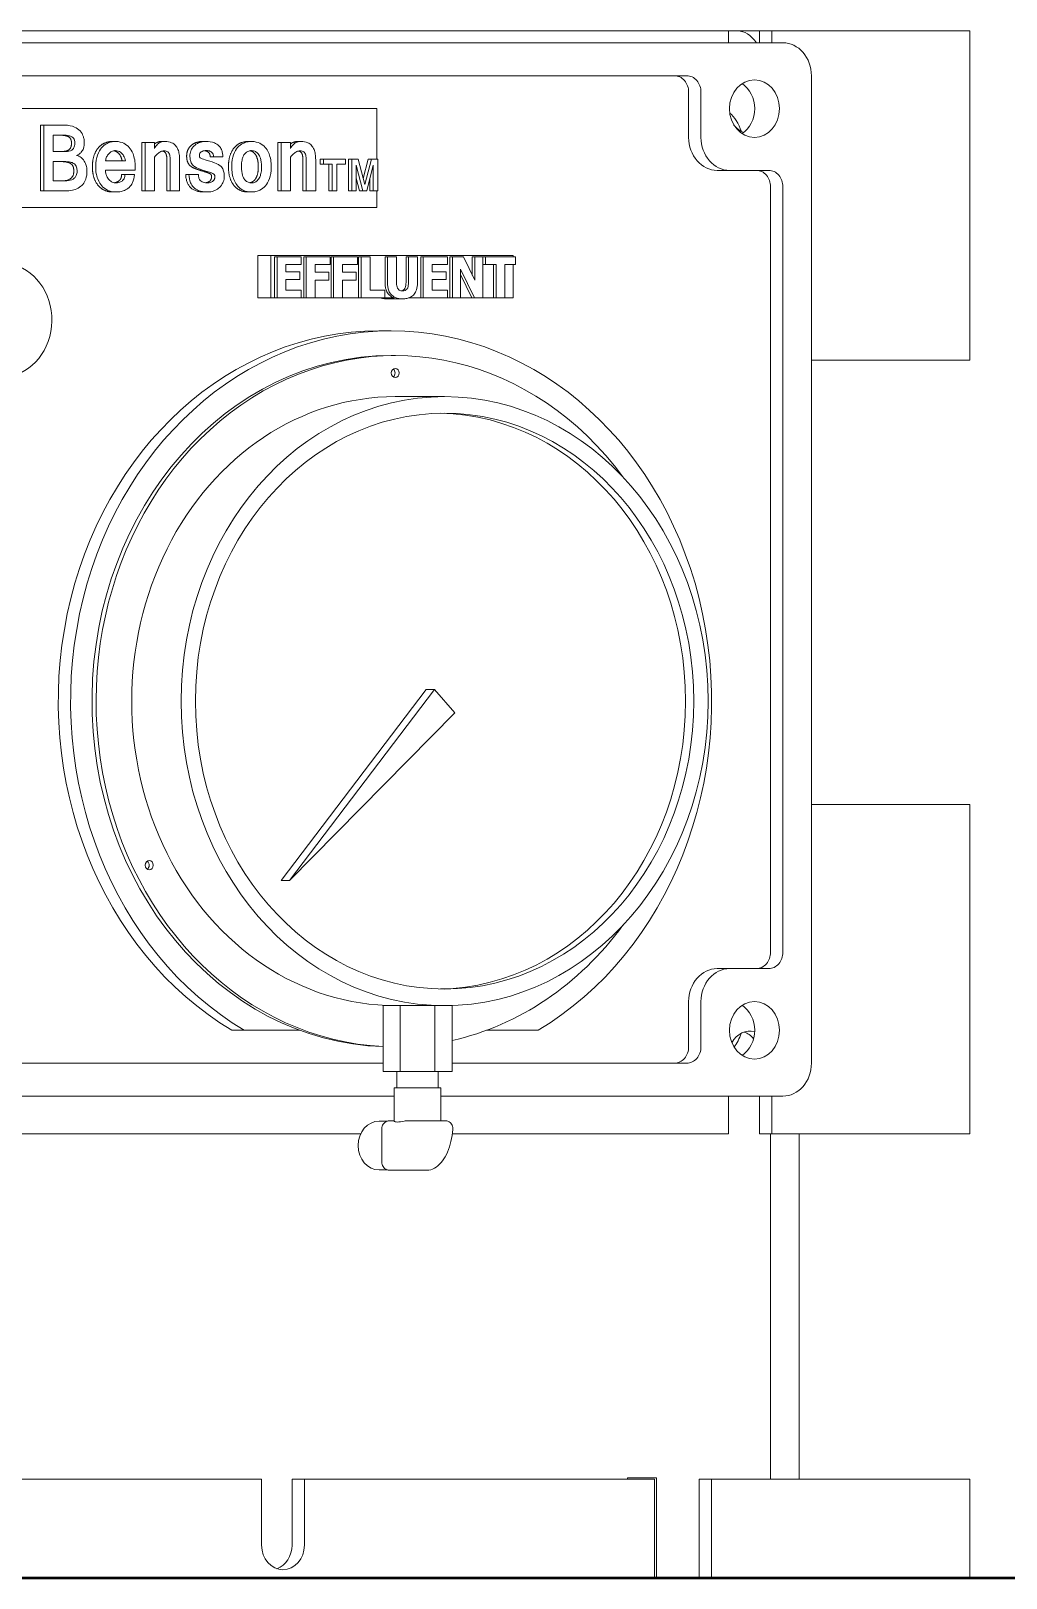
# Model space of a CAD drawing. Header units: inches. Extents: x 20 to 536, y 8 to 344.
# Drawn here: x 126.6 to 134.01, y 116.63 to 128.38 of the extents above; entities that cross this region are included whole.
import ezdxf

# ---------------------------------------------------------------- set-up
doc = ezdxf.new("R2010")
doc.units = ezdxf.units.IN
doc.header["$LTSCALE"] = 16
doc.header["$MEASUREMENT"] = 0
doc.layers.add('Visible (ANSI)', color=7, linetype='Continuous', lineweight=50)

msp = doc.modelspace()

# ---------------------------------------------------------------- linework, layer by layer
at = {"layer": 'Visible (ANSI)', "linetype": 'Continuous', "lineweight": 18}
for p, q in [((131.90354, 128.37531), (120.81842, 128.37531)), ((131.97258, 128.37531), (131.90354, 128.37531)), ((131.90354, 128.28531), (131.90354, 128.37531)), ((132.13888, 128.37531), (131.97258, 128.37531)), ((132.13888, 128.37531), (132.23263, 128.37531)), ((132.13888, 128.28531), (132.13888, 128.37531)), ((132.23263, 128.37531), (132.23263, 128.28531)), ((133.51726, 128.37531), (132.23263, 128.37531)), ((133.51726, 128.37531), (133.73601, 128.37531)), ((133.73601, 125.87531), (133.73601, 128.37531)), ((120.62487, 128.28531), (132.31621, 128.28531)), ((121.35558, 128.03528), (131.5855, 128.03528)), ((132.53272, 128.03531), (132.53272, 120.53531)), ((131.6, 127.56656), (131.6, 127.91028)), ((131.69375, 127.91028), (131.69375, 127.56656)), ((123.71008, 127.78528), (129.23099, 127.78528)), ((129.23099, 127.78528), (129.23099, 127.40028)), ((126.67393, 127.16028), (126.67393, 127.66028)), ((126.67393, 127.66028), (126.69893, 127.66028)), ((126.69893, 127.66028), (126.69893, 127.16028)), ((126.8554, 127.66028), (126.69893, 127.66028)), ((126.77213, 127.58335), (126.85014, 127.58335)), ((126.77213, 127.45937), (126.77213, 127.58335)), ((127.2194, 127.53578), (127.2444, 127.53578)), ((127.44404, 127.16028), (127.44404, 127.52769)), ((127.44404, 127.52769), (127.46904, 127.52769)), ((127.54048, 127.52769), (127.46904, 127.52769)), ((127.46904, 127.52769), (127.46904, 127.16028)), ((127.54048, 127.48366), (127.54048, 127.52769)), ((127.59612, 127.53578), (127.62112, 127.53578)), ((127.90623, 127.53578), (127.93123, 127.53578)), ((128.25316, 127.53578), (128.27816, 127.53578)), ((128.4778, 127.52769), (128.5028, 127.52769)), ((128.4778, 127.16028), (128.4778, 127.52769)), ((128.57424, 127.52769), (128.5028, 127.52769)), ((128.5028, 127.52769), (128.5028, 127.16028)), ((128.57424, 127.48366), (128.57424, 127.52769)), ((128.62988, 127.53578), (128.65488, 127.53578)), ((126.85496, 127.45937), (126.77213, 127.45937)), ((126.77213, 127.38295), (126.8554, 127.38295)), ((126.77213, 127.2372), (126.77213, 127.38295)), ((126.94748, 127.42902), (126.94861, 127.42902)), ((127.32022, 127.38801), (127.16858, 127.38801)), ((127.54048, 127.16028), (127.54048, 127.41584)), ((127.63513, 127.16028), (127.63513, 127.39459)), ((127.66013, 127.39459), (127.66013, 127.16028)), ((127.73201, 127.16028), (127.73201, 127.39712)), ((127.96496, 127.41837), (127.98996, 127.41837)), ((127.98996, 127.41837), (128.06052, 127.41837)), ((128.57424, 127.16028), (128.57424, 127.41584)), ((128.66889, 127.16028), (128.66889, 127.39459)), ((128.69389, 127.39459), (128.69389, 127.16028)), ((128.76577, 127.16028), (128.76577, 127.39712)), ((128.80015, 127.40028), (128.82515, 127.40028)), ((128.80015, 127.36335), (128.80015, 127.40028)), ((128.99197, 127.40028), (128.82515, 127.40028)), ((128.82515, 127.40028), (128.82515, 127.36335)), ((128.99197, 127.36335), (128.99197, 127.40028)), ((129.016, 127.40028), (129.041, 127.40028)), ((129.016, 127.16028), (129.016, 127.40028)), ((129.08812, 127.40028), (129.041, 127.40028)), ((129.041, 127.40028), (129.041, 127.16028)), ((129.13882, 127.20837), (129.08812, 127.40028)), ((129.12642, 127.2553), (129.16536, 127.40028)), ((129.19036, 127.40028), (129.13882, 127.20837)), ((129.16536, 127.40028), (129.19036, 127.40028)), ((129.23727, 127.40028), (129.19036, 127.40028)), ((129.23727, 127.16028), (129.23727, 127.40028)), ((127.1677, 127.31868), (127.39472, 127.31868)), ((127.29083, 127.28477), (127.31583, 127.28477)), ((127.38903, 127.28477), (127.31583, 127.28477)), ((127.39472, 127.31868), (127.39472, 127.34348)), ((127.77782, 127.28477), (127.80282, 127.28477)), ((127.87426, 127.28477), (127.80282, 127.28477)), ((128.80015, 127.36335), (128.82515, 127.36335)), ((128.82515, 127.36335), (128.89079, 127.36335)), ((128.86579, 127.16028), (128.86579, 127.36335)), ((128.89079, 127.36335), (128.89079, 127.16028)), ((128.92592, 127.36335), (128.99197, 127.36335)), ((128.92592, 127.16028), (128.92592, 127.36335)), ((129.07465, 127.35607), (129.12388, 127.16028)), ((129.07465, 127.16028), (129.07465, 127.35607)), ((129.09888, 127.16028), (129.07465, 127.25663)), ((129.15396, 127.16028), (129.2034, 127.35607)), ((129.1784, 127.16028), (129.1784, 127.25706)), ((129.2034, 127.35607), (129.2034, 127.16028)), ((131.81651, 127.31656), (131.91026, 127.31656)), ((131.91026, 127.31656), (132.20793, 127.31656)), ((126.67393, 127.16028), (126.69893, 127.16028)), ((126.69893, 127.16028), (126.86329, 127.16028)), ((126.86329, 127.2372), (126.77213, 127.2372)), ((127.22466, 127.15218), (127.24966, 127.15218)), ((127.44404, 127.16028), (127.46904, 127.16028)), ((127.46904, 127.16028), (127.54048, 127.16028)), ((127.63513, 127.16028), (127.66013, 127.16028)), ((127.66013, 127.16028), (127.73201, 127.16028)), ((127.91587, 127.15218), (127.94087, 127.15218)), ((128.25316, 127.15218), (128.27816, 127.15218)), ((128.4778, 127.16028), (128.5028, 127.16028)), ((128.5028, 127.16028), (128.57424, 127.16028)), ((128.66889, 127.16028), (128.69389, 127.16028)), ((128.69389, 127.16028), (128.76577, 127.16028)), ((128.86579, 127.16028), (128.89079, 127.16028)), ((128.89079, 127.16028), (128.92592, 127.16028)), ((129.016, 127.16028), (129.041, 127.16028)), ((129.041, 127.16028), (129.07465, 127.16028)), ((129.09888, 127.16028), (129.12388, 127.16028)), ((129.12388, 127.16028), (129.15396, 127.16028)), ((129.1784, 127.16028), (129.2034, 127.16028)), ((129.2034, 127.16028), (129.23727, 127.16028)), ((129.23099, 127.16028), (129.23099, 127.03528)), ((132.22243, 121.37906), (132.22243, 127.19156)), ((132.31618, 127.19156), (132.31618, 121.37906)), ((129.23099, 127.03528), (124.65552, 127.03528)), ((128.32532, 126.67028), (128.42532, 126.67028)), ((128.32532, 126.34778), (128.32532, 126.67028)), ((128.42532, 126.67028), (130.26562, 126.67028)), ((128.42532, 126.34778), (128.42532, 126.67028)), ((130.26562, 126.67028), (130.26562, 126.66078)), ((128.45343, 126.66078), (128.45343, 126.34778)), ((128.45343, 126.66078), (128.47218, 126.66078)), ((128.65538, 126.66078), (128.47218, 126.66078)), ((128.47218, 126.66078), (128.47218, 126.34778)), ((128.53984, 126.54613), (128.53984, 126.60117)), ((128.53984, 126.60117), (128.65538, 126.60117)), ((128.65538, 126.60117), (128.65538, 126.66078)), ((128.67475, 126.66078), (128.67475, 126.34778)), ((128.67475, 126.66078), (128.6935, 126.66078)), ((128.87495, 126.66078), (128.6935, 126.66078)), ((128.6935, 126.66078), (128.6935, 126.34778)), ((128.76116, 126.54207), (128.76116, 126.60117)), ((128.76116, 126.60117), (128.87495, 126.60117)), ((128.87495, 126.60117), (128.87495, 126.66078)), ((128.88333, 126.66078), (128.88333, 126.34778)), ((128.88333, 126.66078), (128.90208, 126.66078)), ((129.08353, 126.66078), (128.90208, 126.66078)), ((128.90208, 126.66078), (128.90208, 126.34778)), ((128.96974, 126.60117), (129.08353, 126.60117)), ((128.96974, 126.54207), (128.96974, 126.60117)), ((129.08353, 126.60117), (129.08353, 126.66078)), ((129.09191, 126.66078), (129.09191, 126.34778)), ((129.09191, 126.66078), (129.11066, 126.66078)), ((129.17876, 126.66078), (129.11066, 126.66078)), ((129.11066, 126.66078), (129.11066, 126.34778)), ((129.17876, 126.40738), (129.17876, 126.66078)), ((129.29325, 126.66078), (129.29325, 126.4609)), ((129.29325, 126.66078), (129.312, 126.66078)), ((129.38009, 126.66078), (129.312, 126.66078)), ((129.312, 126.66078), (129.312, 126.4609)), ((129.38009, 126.46547), (129.38009, 126.66078)), ((129.45228, 126.66078), (129.45228, 126.46547)), ((129.45228, 126.66078), (129.47103, 126.66078)), ((129.53913, 126.66078), (129.47103, 126.66078)), ((129.47103, 126.66078), (129.47103, 126.46547)), ((129.53913, 126.46116), (129.53913, 126.66078)), ((129.56465, 126.66078), (129.56465, 126.34778)), ((129.56465, 126.66078), (129.5834, 126.66078)), ((129.7666, 126.66078), (129.5834, 126.66078)), ((129.5834, 126.66078), (129.5834, 126.34778)), ((129.65106, 126.54613), (129.65106, 126.60117)), ((129.65106, 126.60117), (129.7666, 126.60117)), ((129.7666, 126.60117), (129.7666, 126.66078)), ((129.78597, 126.66078), (129.78597, 126.34778)), ((129.78597, 126.66078), (129.80472, 126.66078)), ((129.8882, 126.66078), (129.80472, 126.66078)), ((129.80472, 126.66078), (129.80472, 126.34778)), ((129.86689, 126.34778), (129.86689, 126.56591)), ((129.86689, 126.56591), (129.97145, 126.34778)), ((129.97474, 126.48145), (129.8882, 126.66078)), ((129.95599, 126.66078), (129.95599, 126.5203)), ((129.95599, 126.66078), (129.97474, 126.66078)), ((130.03691, 126.66078), (129.97474, 126.66078)), ((129.97474, 126.66078), (129.97474, 126.48145)), ((130.03691, 126.34778), (130.03691, 126.66078)), ((130.03717, 126.66078), (130.03717, 126.60117)), ((130.03717, 126.66078), (130.05592, 126.66078)), ((130.03717, 126.60117), (130.05592, 126.60117)), ((130.28437, 126.66078), (130.05592, 126.66078)), ((130.05592, 126.66078), (130.05592, 126.60117)), ((130.05592, 126.60117), (130.1361, 126.60117)), ((130.11735, 126.60117), (130.11735, 126.34778)), ((130.1361, 126.60117), (130.1361, 126.34778)), ((130.20419, 126.34778), (130.20419, 126.60117)), ((130.20419, 126.60117), (130.28437, 126.60117)), ((130.26562, 126.60117), (130.26562, 126.34778)), ((130.28437, 126.60117), (130.28437, 126.66078)), ((128.64638, 126.54613), (128.53984, 126.54613)), ((128.53984, 126.40738), (128.53984, 126.48652)), ((128.53984, 126.48652), (128.64638, 126.48652)), ((128.64638, 126.48652), (128.64638, 126.54613)), ((128.86594, 126.54207), (128.76116, 126.54207)), ((128.76116, 126.34778), (128.76116, 126.48246)), ((128.76116, 126.48246), (128.86594, 126.48246)), ((128.86594, 126.48246), (128.86594, 126.54207)), ((129.07452, 126.54207), (128.96974, 126.54207)), ((128.96974, 126.34778), (128.96974, 126.48246)), ((128.96974, 126.48246), (129.07452, 126.48246)), ((129.07452, 126.48246), (129.07452, 126.54207)), ((129.7576, 126.54613), (129.65106, 126.54613)), ((129.65106, 126.48652), (129.7576, 126.48652)), ((129.65106, 126.40738), (129.65106, 126.48652)), ((129.7576, 126.48652), (129.7576, 126.54613)), ((129.86689, 126.5268), (129.9527, 126.34778)), ((128.32532, 126.34778), (128.42532, 126.34778)), ((128.45343, 126.34778), (128.42532, 126.34778)), ((128.45343, 126.34778), (128.47218, 126.34778)), ((128.47218, 126.34778), (128.65538, 126.34778)), ((128.65538, 126.40738), (128.53984, 126.40738)), ((128.65538, 126.34778), (128.65538, 126.40738)), ((128.67475, 126.34778), (128.65538, 126.34778)), ((128.67475, 126.34778), (128.6935, 126.34778)), ((128.6935, 126.34778), (128.76116, 126.34778)), ((128.88333, 126.34778), (128.76116, 126.34778)), ((128.88333, 126.34778), (128.90208, 126.34778)), ((128.90208, 126.34778), (128.96974, 126.34778)), ((129.09191, 126.34778), (128.96974, 126.34778)), ((129.09191, 126.34778), (129.11066, 126.34778)), ((129.11066, 126.34778), (129.29145, 126.34778)), ((129.29145, 126.40738), (129.17876, 126.40738)), ((129.29145, 126.34778), (129.29145, 126.40738)), ((129.36137, 126.34778), (129.29145, 126.34778)), ((129.30681, 126.34118), (129.42556, 126.34118)), ((129.56465, 126.34778), (129.47153, 126.34778)), ((129.56465, 126.34778), (129.5834, 126.34778)), ((129.5834, 126.34778), (129.7666, 126.34778)), ((129.7666, 126.40738), (129.65106, 126.40738)), ((129.7666, 126.34778), (129.7666, 126.40738)), ((129.78597, 126.34778), (129.7666, 126.34778)), ((129.78597, 126.34778), (129.80472, 126.34778)), ((129.80472, 126.34778), (129.86689, 126.34778)), ((129.9527, 126.34778), (129.86689, 126.34778)), ((129.9527, 126.34778), (129.97145, 126.34778)), ((129.97145, 126.34778), (130.03691, 126.34778)), ((130.11735, 126.34778), (130.03691, 126.34778)), ((130.11735, 126.34778), (130.1361, 126.34778)), ((130.1361, 126.34778), (130.20419, 126.34778)), ((130.26562, 126.34778), (130.20419, 126.34778)), ((129.24547, 126.09778), (129.33922, 126.09778)), ((129.33922, 125.91028), (129.37047, 125.91028)), ((132.53272, 125.87531), (133.51726, 125.87531)), ((133.73601, 125.87531), (133.51726, 125.87531)), ((129.37047, 125.59778), (129.74547, 125.59778)), ((128.50409, 121.92403), (129.60642, 123.37367)), ((128.56659, 121.92403), (129.66892, 123.37367)), ((129.60642, 123.37367), (129.66892, 123.37367)), ((129.66892, 123.37367), (129.82201, 123.19689)), ((129.82201, 123.19689), (128.56659, 121.92403)), ((133.51726, 122.50031), (132.53272, 122.50031)), ((133.51726, 122.50031), (133.73601, 122.50031)), ((133.73601, 120.00031), (133.73601, 122.50031)), ((128.50409, 121.92403), (128.56659, 121.92403)), ((131.81651, 121.25406), (131.91026, 121.25406)), ((132.20793, 121.25406), (131.91026, 121.25406)), ((129.40866, 120.97278), (129.27755, 120.97278)), ((129.27755, 120.97278), (129.27755, 120.47278)), ((129.67089, 120.97278), (129.40866, 120.97278)), ((129.40866, 120.97278), (129.40866, 120.47278)), ((129.67089, 120.97278), (129.67089, 120.47278)), ((129.67089, 120.97278), (129.74547, 120.97278)), ((129.80201, 120.97278), (129.74547, 120.97278)), ((129.80201, 120.97278), (129.80201, 120.47278)), ((131.6, 120.66035), (131.6, 121.00406)), ((131.69375, 121.00406), (131.69375, 120.66035)), ((128.1295, 120.78535), (128.22325, 120.78535)), ((128.64587, 120.78535), (128.22325, 120.78535)), ((130.45518, 120.78535), (130.06382, 120.78535)), ((129.27755, 120.53535), (124.06465, 120.53535)), ((129.27755, 120.47278), (129.40866, 120.47278)), ((129.3828, 120.47278), (129.3828, 120.34778)), ((129.40866, 120.47278), (129.67089, 120.47278)), ((129.67089, 120.47278), (129.80201, 120.47278)), ((129.69676, 120.47278), (129.69676, 120.34778)), ((131.5855, 120.53535), (129.80201, 120.53535)), ((129.71728, 120.34778), (129.36228, 120.34778)), ((129.36228, 120.34778), (129.36228, 120.09713)), ((129.71728, 120.34778), (129.71728, 120.09778)), ((129.36228, 120.28531), (123.97992, 120.28531)), ((132.31621, 120.28531), (129.71728, 120.28531)), ((131.90354, 120.00031), (131.90354, 120.28531)), ((132.13888, 120.00031), (132.13888, 120.28531)), ((132.23263, 120.28531), (132.23263, 120.00031)), ((129.31035, 120.09554), (129.24866, 120.09554)), ((129.36228, 120.09778), (129.32582, 120.09778)), ((129.5024, 120.09778), (129.46581, 120.09778)), ((129.60732, 120.09778), (129.5024, 120.09778)), ((129.75308, 120.09778), (129.64816, 120.09778)), ((124.06781, 120.00031), (129.10844, 120.00031)), ((129.26767, 120.03528), (129.26767, 119.78528)), ((129.80516, 120.00031), (131.90354, 120.00031)), ((132.23263, 120.00031), (132.13888, 120.00031)), ((132.22258, 117.37531), (132.22258, 120.00031)), ((132.23263, 120.00031), (133.51726, 120.00031)), ((132.43908, 120.00031), (132.43908, 117.37531)), ((133.73601, 120.00031), (133.51726, 120.00031)), ((129.31035, 119.72502), (129.24866, 119.72502)), ((129.32582, 119.72278), (129.33055, 119.72278)), ((129.33055, 119.72278), (129.60109, 119.72278)), ((131.13451, 117.38531), (131.3559, 117.38531)), ((131.13451, 117.38531), (131.13451, 117.37531)), ((131.3559, 117.38531), (131.3559, 116.62531)), ((128.355, 117.37531), (124.36696, 117.37531)), ((128.355, 116.87531), (128.355, 117.37531)), ((128.58601, 117.37531), (128.67976, 117.37531)), ((128.58601, 116.87531), (128.58601, 117.37531)), ((131.34063, 117.37531), (128.67976, 117.37531)), ((128.67976, 117.37531), (128.67976, 116.87531)), ((131.34063, 116.62531), (131.34063, 117.37531)), ((131.67989, 117.37531), (131.77364, 117.37531)), ((131.67989, 116.62531), (131.67989, 117.37531)), ((133.51726, 117.37531), (131.77364, 117.37531)), ((131.77364, 117.37531), (131.77364, 116.62531)), ((133.51726, 117.37531), (133.73601, 117.37531)), ((133.73601, 116.62531), (133.73601, 117.37531))]:
    msp.add_line(p, q, dxfattribs=at)
at = {"layer": 'Visible (ANSI)'}
msp.add_line((136.51479, 116.62531), (123.95742, 116.62531), dxfattribs=at)
at = {"layer": 'Visible (ANSI)', "linetype": 'Continuous', "lineweight": 18}
for centre, major_axis, ratio, start_param, end_param in [((131.97258, 127.87531), (0, 0.5), 0.5, 5.6738, 6.28318531), ((132.31621, 128.03531), (0, 0.25), 0.8660254, 4.71238898, 6.28318531), ((131.49175, 127.91028), (0, 0.125), 0.8660254, 4.71238898, 6.28318531), ((131.5855, 127.91028), (0, 0.125), 0.8660254, 4.71238898, 6.28318531), ((131.9122, 127.78531), (0, 0.21875), 0.8660254, 3.65927979, 5.76549818), ((131.83589, 127.37531), (0, 0.406), 0.5, 5.33445186, 5.89580004), ((132.06809, 127.78531), (0, -0.19), 0.8660254, 5.43353732, 5.97652363), ((131.81651, 127.56656), (0, -0.25), 0.8660254, 4.71238898, 6.28318531), ((131.91026, 127.56656), (0, -0.25), 0.8660254, 4.71238898, 6.28318531), ((132.11418, 127.19156), (0, 0.125), 0.8660254, 4.71238898, 6.28318531), ((132.20793, 127.19156), (0, 0.125), 0.8660254, 4.71238898, 6.28318531), ((126.38887, 126.17989), (0, 0.42942), 0.8660254, 3.2341876, 6.15298238), ((129.24547, 123.28528), (0, 2.8125), 0.8660254, 0, 2.66565596), ((129.33922, 123.28528), (0, 2.8125), 0.8660254, 3.61752935, 8.94884126), ((129.37047, 123.28528), (0, -2.625), 0.8660254, 2.27641754, 6.24229916), ((129.33922, 123.28528), (0, -2.625), 0.8660254, 3.14159265, 6.25605366), ((129.33922, 125.77767), (0, 0.035), 0.8660254, 3.68317357, 5.74160439), ((129.37047, 123.28528), (0, -2.3125), 0.8660254, 3.14159265, 6.28318531), ((129.68297, 123.28528), (0, -2.18642), 0.8660254, 0.01650463, 3.12508802), ((127.46992, 122.03908), (0, 0.035), 0.8660254, 3.68317357, 5.74160439), ((129.37047, 123.28528), (0, -2.625), 0.8660254, 0.19098812, 0.86517511), ((132.11418, 121.37906), (0, -0.125), 0.8660254, 0, 1.57079633), ((132.20793, 121.37906), (0, -0.125), 0.8660254, 0, 1.57079633), ((131.81651, 121.00406), (0, 0.25), 0.8660254, 0, 1.57079633), ((131.91026, 121.00406), (0, 0.25), 0.8660254, 0, 1.57079633), ((131.9122, 120.78531), (0, 0.21875), 0.8660254, 3.65927979, 5.76549818), ((132.06809, 120.59031), (0, 0.19), 0.8660254, 6.07878277, 7.29399978), ((131.83589, 121.00031), (0, -0.406), 0.5, 0.56970122, 0.94873345), ((131.97434, 120.59031), (0, 0.19), 0.8660254, 5.47423465, 5.99430743), ((131.49175, 120.66035), (0, -0.125), 0.8660254, 0, 1.57079633), ((131.5855, 120.66035), (0, -0.125), 0.8660254, 0, 1.57079633), ((132.31621, 120.53531), (0, -0.25), 0.8660254, 0, 1.57079633), ((129.24866, 119.91028), (0, 0.18526), 0.8660254, 0, 3.14159265), ((128.51738, 116.87531), (0, -0.1875), 0.8660254, 4.71238898, 7.85398163), ((128.42363, 116.87531), (0, -0.1875), 0.8660254, 0.29284277, 1.57079633)]:
    msp.add_ellipse(centre, major_axis=major_axis, ratio=ratio, start_param=start_param, end_param=end_param, dxfattribs=at)
for centre, major_axis in [((132.0997, 127.78531), (0, 0.21875)), ((129.37047, 125.77767), (0, -0.035)), ((129.74547, 123.28528), (0, 2.3125)), ((129.74547, 123.28528), (0, 2.18642)), ((127.50117, 122.03908), (0, -0.035)), ((132.0997, 120.78531), (0, 0.21875))]:
    msp.add_ellipse(centre, major_axis=major_axis, ratio=0.8660254, dxfattribs=at)
for points, degree, knots in [([(127.00748, 127.52769), (127.00748, 127.53636), (127.00679, 127.54498), (127.00385, 127.56166), (127.00169, 127.56957), (126.9946, 127.588), (126.98754, 127.60203), (126.96442, 127.62725), (126.95048, 127.63755), (126.9147, 127.65352), (126.88955, 127.66028), (126.8554, 127.66028)], 3, [-1.37022204, -1.37022204, -1.37022204, -1.37022204, -1.13367687, -1.13367687, -0.90603204, -0.90603204, -0.58386018, -0.58386018, -0.30050429, -0.30050429, 0, 0, 0, 0]), ([(126.85014, 127.58335), (126.86323, 127.58335), (126.87794, 127.58249), (126.89718, 127.57792), (126.90586, 127.5753), (126.919, 127.56714), (126.92273, 127.56333), (126.92905, 127.55509), (126.93099, 127.55034), (126.93444, 127.53855), (126.93516, 127.5301), (126.93516, 127.52212)], 3, [-0.217883978, -0.217883978, -0.217883978, -0.217883978, -0.151492323, -0.151492323, -0.118749394, -0.118749394, -0.094641913, -0.094641913, -0.060812242, -0.060812242, 0, 0, 0, 0]), ([(126.93516, 127.52212), (126.93516, 127.51603), (126.93472, 127.50984), (126.93258, 127.49869), (126.93105, 127.49366), (126.92634, 127.48387), (126.92312, 127.47945), (126.91579, 127.47275), (126.91049, 127.46892), (126.88802, 127.46088), (126.87127, 127.45937), (126.85496, 127.45937)], 3, [-0.570946972, -0.570946972, -0.570946972, -0.570946972, -0.453612383, -0.453612383, -0.351244571, -0.351244571, -0.237936486, -0.237936486, -0.143553355, -0.143553355, 0, 0, 0, 0]), ([(126.94743, 127.429), (126.95469, 127.43187), (126.96175, 127.43549), (126.97432, 127.44421), (126.97986, 127.44912), (126.99178, 127.46315), (126.9971, 127.4727), (127.00565, 127.49745), (127.00748, 127.51261), (127.00748, 127.52769)], 3, [-0.332004447, -0.332004447, -0.332004447, -0.332004447, -0.264558277, -0.264558277, -0.202993513, -0.202993513, -0.114860808, -0.114860808, 0, 0, 0, 0]), ([(127.2444, 127.53578), (127.23357, 127.53578), (127.2228, 127.53467), (127.20063, 127.5296), (127.19087, 127.5258), (127.16592, 127.5134), (127.15119, 127.50209), (127.12832, 127.47542), (127.11679, 127.45817), (127.10019, 127.41095), (127.09407, 127.38262), (127.09407, 127.34398)], 3, [-1.49193162, -1.49193162, -1.49193162, -1.49193162, -1.29030138, -1.29030138, -1.0712515, -1.0712515, -0.64119148, -0.64119148, -0.29439022, -0.29439022, 0, 0, 0, 0]), ([(127.39472, 127.34348), (127.39472, 127.36095), (127.39348, 127.37848), (127.38706, 127.41603), (127.38207, 127.43092), (127.36965, 127.46267), (127.35923, 127.47836), (127.33706, 127.504), (127.32279, 127.51475), (127.29269, 127.52904), (127.27249, 127.53578), (127.2444, 127.53578)], 3, [-0.953742878, -0.953742878, -0.953742878, -0.953742878, -0.864238922, -0.864238922, -0.757751945, -0.757751945, -0.52950742, -0.52950742, -0.247180323, -0.247180323, 0, 0, 0, 0]), ([(127.62112, 127.53578), (127.6107, 127.53578), (127.60032, 127.53432), (127.58108, 127.5275), (127.57254, 127.52255), (127.55481, 127.50712), (127.54685, 127.49607), (127.54048, 127.48366)], 3, [-0.286997863, -0.286997863, -0.286997863, -0.286997863, -0.195305384, -0.195305384, -0.109970073, -0.109970073, 0, 0, 0, 0]), ([(127.73201, 127.39712), (127.73201, 127.41144), (127.73112, 127.42605), (127.72685, 127.45219), (127.72382, 127.46409), (127.71459, 127.4866), (127.70843, 127.49686), (127.69207, 127.51478), (127.68224, 127.52158), (127.65554, 127.53335), (127.63807, 127.53578), (127.62112, 127.53578)], 3, [-0.549838036, -0.549838036, -0.549838036, -0.549838036, -0.440760651, -0.440760651, -0.347374274, -0.347374274, -0.251258835, -0.251258835, -0.149149172, -0.149149172, 0, 0, 0, 0]), ([(127.93123, 127.53578), (127.9189, 127.53578), (127.90656, 127.53445), (127.88077, 127.52777), (127.87016, 127.52262), (127.85463, 127.5137), (127.84366, 127.50615), (127.82497, 127.48356), (127.81978, 127.47265), (127.81225, 127.45177), (127.81027, 127.43881), (127.81027, 127.42546)], 3, [-0.380184833, -0.380184833, -0.380184833, -0.380184833, -0.319898495, -0.319898495, -0.251008997, -0.251008997, -0.172372504, -0.172372504, -0.101722902, -0.101722902, 0, 0, 0, 0]), ([(128.06052, 127.41837), (128.0603, 127.4284), (128.05938, 127.43847), (128.05578, 127.45709), (128.0533, 127.46566), (128.04497, 127.48511), (128.03845, 127.49496), (128.0203, 127.51322), (128.00865, 127.52024), (127.9758, 127.53323), (127.95279, 127.53578), (127.93123, 127.53578)], 3, [-0.545887419, -0.545887419, -0.545887419, -0.545887419, -0.469637173, -0.469637173, -0.400904814, -0.400904814, -0.30477701, -0.30477701, -0.189676686, -0.189676686, 0, 0, 0, 0]), ([(128.27816, 127.53578), (128.26664, 127.53578), (128.25516, 127.53466), (128.23123, 127.52931), (128.22091, 127.52521), (128.19768, 127.51365), (128.18424, 127.50325), (128.16251, 127.47774), (128.15095, 127.46021), (128.13443, 127.41346), (128.12783, 127.38475), (128.12783, 127.34398)], 3, [-1.56801299, -1.56801299, -1.56801299, -1.56801299, -1.35973826, -1.35973826, -1.12707481, -1.12707481, -0.69333235, -0.69333235, -0.31064426, -0.31064426, 0, 0, 0, 0]), ([(128.42848, 127.34398), (128.42848, 127.36142), (128.42725, 127.37893), (128.42087, 127.4161), (128.41594, 127.43084), (128.40233, 127.46541), (128.39098, 127.48069), (128.37082, 127.504), (128.35655, 127.51475), (128.32645, 127.52904), (128.30625, 127.53578), (128.27816, 127.53578)], 3, [-0.854658685, -0.854658685, -0.854658685, -0.854658685, -0.788718433, -0.788718433, -0.711388555, -0.711388555, -0.52950742, -0.52950742, -0.247180323, -0.247180323, 0, 0, 0, 0]), ([(128.65488, 127.53578), (128.64446, 127.53578), (128.63408, 127.53432), (128.61484, 127.5275), (128.6063, 127.52255), (128.58857, 127.50712), (128.58061, 127.49607), (128.57424, 127.48366)], 3, [-0.286997863, -0.286997863, -0.286997863, -0.286997863, -0.195305384, -0.195305384, -0.109970073, -0.109970073, 0, 0, 0, 0]), ([(128.76577, 127.39712), (128.76577, 127.41144), (128.76488, 127.42605), (128.76062, 127.45219), (128.75758, 127.46409), (128.74835, 127.4866), (128.74219, 127.49686), (128.72583, 127.51478), (128.71601, 127.52158), (128.6893, 127.53335), (128.67183, 127.53578), (128.65488, 127.53578)], 3, [-0.549838036, -0.549838036, -0.549838036, -0.549838036, -0.440760651, -0.440760651, -0.347374274, -0.347374274, -0.251258835, -0.251258835, -0.149149172, -0.149149172, 0, 0, 0, 0]), ([(126.8554, 127.38295), (126.87076, 127.38295), (126.88859, 127.38196), (126.90826, 127.37703), (126.91907, 127.37418), (126.9318, 127.36618), (126.93681, 127.36252), (126.94559, 127.3507), (126.94779, 127.34478), (126.95181, 127.3305), (126.95269, 127.32002), (126.95269, 127.31007)], 3, [-0.627216897, -0.627216897, -0.627216897, -0.627216897, -0.26355814, -0.26355814, -0.153530989, -0.153530989, -0.114232774, -0.114232774, -0.075797609, -0.075797609, 0, 0, 0, 0]), ([(127.02764, 127.31007), (127.02764, 127.32185), (127.02637, 127.33344), (127.02131, 127.35653), (127.01765, 127.36717), (127.00603, 127.38924), (126.99679, 127.40191), (126.97399, 127.42115), (126.96734, 127.42443), (126.95811, 127.42809), (126.95283, 127.42918), (126.94743, 127.429)], 3, [-0.236404936, -0.236404936, -0.236404936, -0.236404936, -0.1893821, -0.1893821, -0.141231453, -0.141231453, -0.08584592, -0.08584592, -0.047520192, -0.047520192, 0, 0, 0, 0]), ([(127.16858, 127.38801), (127.17017, 127.39858), (127.17291, 127.4088), (127.18118, 127.42747), (127.1864, 127.43558), (127.19978, 127.45045), (127.2073, 127.45616), (127.22469, 127.46451), (127.23441, 127.46645), (127.2444, 127.46645)], 3, [-0.311667492, -0.311667492, -0.311667492, -0.311667492, -0.237050543, -0.237050543, -0.16576507, -0.16576507, -0.087852602, -0.087852602, 0, 0, 0, 0]), ([(127.29522, 127.38801), (127.28908, 127.42192), (127.25321, 127.46154), (127.2319, 127.46537)], 2, [0, 0, 0, 1, 1.77952349, 1.77952349, 1.77952349]), ([(127.2444, 127.46645), (127.2515, 127.46645), (127.25855, 127.46547), (127.27192, 127.4611), (127.27804, 127.45788), (127.29427, 127.4456), (127.30157, 127.4352), (127.313, 127.41589), (127.31762, 127.40238), (127.32022, 127.38801)], 3, [-0.251457438, -0.251457438, -0.251457438, -0.251457438, -0.21404187, -0.21404187, -0.178283825, -0.178283825, -0.111899249, -0.111899249, 0, 0, 0, 0]), ([(127.54048, 127.41584), (127.54774, 127.42554), (127.55582, 127.43488), (127.57198, 127.44931), (127.58005, 127.45501), (127.59661, 127.46246), (127.60478, 127.46443), (127.61323, 127.46443)], 3, [-0.254147783, -0.254147783, -0.254147783, -0.254147783, -0.156374809, -0.156374809, -0.074354364, -0.074354364, 0, 0, 0, 0]), ([(127.63513, 127.39459), (127.63513, 127.43406), (127.61673, 127.46008), (127.60159, 127.46318)], 2, [0, 0, 0, 1, 1.7136494, 1.7136494, 1.7136494]), ([(127.61323, 127.46443), (127.61859, 127.46443), (127.62411, 127.46392), (127.63382, 127.46135), (127.63818, 127.4595), (127.64583, 127.45393), (127.64835, 127.45088), (127.65313, 127.44354), (127.65516, 127.43777), (127.65925, 127.42103), (127.66013, 127.4077), (127.66013, 127.39459)], 3, [-0.243715019, -0.243715019, -0.243715019, -0.243715019, -0.209104446, -0.209104446, -0.179401679, -0.179401679, -0.150757457, -0.150757457, -0.099891353, -0.099891353, 0, 0, 0, 0]), ([(127.81027, 127.42546), (127.81027, 127.41564), (127.81098, 127.40555), (127.81432, 127.38886), (127.81663, 127.38087), (127.82675, 127.36116), (127.83403, 127.35418), (127.84574, 127.3441), (127.85865, 127.33286), (127.9137, 127.31665)], 3, [-1.28758631, -1.28758631, -1.28758631, -1.28758631, -1.00763885, -1.00763885, -0.79953504, -0.79953504, -0.49991727, -0.49991727, 0, 0, 0, 0]), ([(127.96103, 127.38599), (127.93053, 127.39444), (127.91446, 127.39969), (127.89557, 127.4073), (127.89106, 127.40978), (127.88664, 127.41321), (127.88527, 127.41444), (127.88376, 127.41651), (127.88331, 127.41728), (127.88168, 127.42199), (127.88171, 127.42636), (127.88171, 127.43052)], 3, [-0.131420243, -0.131420243, -0.131420243, -0.131420243, -0.085737183, -0.085737183, -0.052375851, -0.052375851, -0.038599816, -0.038599816, -0.031728135, -0.031728135, 0, 0, 0, 0]), ([(127.88171, 127.43052), (127.88171, 127.43268), (127.88189, 127.43483), (127.88268, 127.43897), (127.88325, 127.44092), (127.8855, 127.44628), (127.8876, 127.44928), (127.894, 127.45584), (127.89888, 127.45882), (127.91355, 127.46515), (127.92475, 127.46645), (127.93518, 127.46645)], 3, [-0.199332402, -0.199332402, -0.199332402, -0.199332402, -0.182867861, -0.182867861, -0.167049192, -0.167049192, -0.137423155, -0.137423155, -0.091748754, -0.091748754, 0, 0, 0, 0]), ([(127.93518, 127.46645), (127.94566, 127.46645), (127.95597, 127.465), (127.96935, 127.45886), (127.9736, 127.45602), (127.98082, 127.44854), (127.98359, 127.44418), (127.98831, 127.4327), (127.98957, 127.42555), (127.98996, 127.41837)], 3, [-0.223385569, -0.223385569, -0.223385569, -0.223385569, -0.140059831, -0.140059831, -0.096765916, -0.096765916, -0.05477189, -0.05477189, 0, 0, 0, 0]), ([(128.07104, 127.27212), (128.07104, 127.28242), (128.07021, 127.29285), (128.06568, 127.31422), (128.06223, 127.32221), (128.05281, 127.33979), (128.04508, 127.34701), (128.03347, 127.35664), (128.01774, 127.37022), (127.96103, 127.38599)], 3, [-1.26579165, -1.26579165, -1.26579165, -1.26579165, -1.09964579, -1.09964579, -0.91097669, -0.91097669, -0.51319308, -0.51319308, 0, 0, 0, 0]), ([(128.20146, 127.34398), (128.20146, 127.35746), (128.20222, 127.37144), (128.20653, 127.39843), (128.2097, 127.40861), (128.21796, 127.42976), (128.22387, 127.43832), (128.23648, 127.4529), (128.24383, 127.45756), (128.25879, 127.46465), (128.26838, 127.46645), (128.27816, 127.46645)], 3, [-0.22807944, -0.22807944, -0.22807944, -0.22807944, -0.205294754, -0.205294754, -0.181748055, -0.181748055, -0.142221383, -0.142221383, -0.086038211, -0.086038211, 0, 0, 0, 0]), ([(128.32985, 127.34398), (128.32985, 127.37536), (128.31802, 127.42141), (128.29786, 127.45177), (128.27519, 127.46364), (128.26554, 127.46537)], 2, [0, 0, 0, 1, 2, 3, 3.61671801, 3.61671801, 3.61671801]), ([(128.27816, 127.46645), (128.28355, 127.46645), (128.2889, 127.46587), (128.30079, 127.46303), (128.3057, 127.46076), (128.31646, 127.45511), (128.32302, 127.4495), (128.33619, 127.43307), (128.34162, 127.42173), (128.35187, 127.39095), (128.35485, 127.36973), (128.35485, 127.34398)], 3, [-0.485256347, -0.485256347, -0.485256347, -0.485256347, -0.453784115, -0.453784115, -0.414355835, -0.414355835, -0.320828378, -0.320828378, -0.196193606, -0.196193606, 0, 0, 0, 0]), ([(128.57424, 127.41584), (128.5815, 127.42554), (128.58958, 127.43488), (128.60574, 127.44931), (128.61381, 127.45501), (128.63037, 127.46246), (128.63854, 127.46443), (128.64699, 127.46443)], 3, [-0.254147783, -0.254147783, -0.254147783, -0.254147783, -0.156374809, -0.156374809, -0.074354364, -0.074354364, 0, 0, 0, 0]), ([(128.66889, 127.39459), (128.66889, 127.43406), (128.65049, 127.46008), (128.63535, 127.46318)], 2, [0, 0, 0, 1, 1.7136494, 1.7136494, 1.7136494]), ([(128.64699, 127.46443), (128.65235, 127.46443), (128.65787, 127.46392), (128.66758, 127.46135), (128.67194, 127.4595), (128.67959, 127.45393), (128.68211, 127.45088), (128.68689, 127.44354), (128.68892, 127.43777), (128.69301, 127.42103), (128.69389, 127.4077), (128.69389, 127.39459)], 3, [-0.243715019, -0.243715019, -0.243715019, -0.243715019, -0.209104446, -0.209104446, -0.179401679, -0.179401679, -0.150757457, -0.150757457, -0.099891353, -0.099891353, 0, 0, 0, 0]), ([(126.86329, 127.16028), (126.88107, 127.16028), (126.89924, 127.16171), (126.93162, 127.16863), (126.94638, 127.17355), (126.97723, 127.19018), (126.9884, 127.20085), (127.00565, 127.22107), (127.01317, 127.23443), (127.02509, 127.26869), (127.02764, 127.2894), (127.02764, 127.31007)], 3, [-0.534957751, -0.534957751, -0.534957751, -0.534957751, -0.44787355, -0.44787355, -0.373731161, -0.373731161, -0.28123866, -0.28123866, -0.157548974, -0.157548974, 0, 0, 0, 0]), ([(126.95269, 127.31007), (126.95269, 127.30404), (126.95223, 127.29798), (126.95013, 127.28671), (126.9486, 127.28153), (126.94342, 127.26978), (126.93934, 127.2639), (126.92767, 127.25246), (126.91981, 127.24794), (126.89653, 127.23892), (126.87914, 127.2372), (126.86329, 127.2372)], 3, [-0.361217471, -0.361217471, -0.361217471, -0.361217471, -0.315406386, -0.315406386, -0.273717942, -0.273717942, -0.215356644, -0.215356644, -0.139521638, -0.139521638, 0, 0, 0, 0]), ([(127.09407, 127.34398), (127.09407, 127.32722), (127.0952, 127.31033), (127.09978, 127.28298), (127.10304, 127.26787), (127.11914, 127.22612), (127.13077, 127.21017), (127.15235, 127.18529), (127.16721, 127.17409), (127.19826, 127.15941), (127.21951, 127.15218), (127.24966, 127.15218)], 3, [-1.15207317, -1.15207317, -1.15207317, -1.15207317, -0.93289171, -0.93289171, -0.78803686, -0.78803686, -0.5752915, -0.5752915, -0.26521632, -0.26521632, 0, 0, 0, 0]), ([(127.24966, 127.22151), (127.23925, 127.22151), (127.22893, 127.22327), (127.21287, 127.23047), (127.20444, 127.2354), (127.19077, 127.2506), (127.18366, 127.25988), (127.17473, 127.28378), (127.16906, 127.30036), (127.1677, 127.31868)], 3, [-1.96156648, -1.96156648, -1.96156648, -1.96156648, -1.05825772, -1.05825772, -0.46701751, -0.46701751, -0.14011971, -0.14011971, 0, 0, 0, 0]), ([(127.23686, 127.22247), (127.24287, 127.22342), (127.26059, 127.2291), (127.279, 127.24327), (127.28996, 127.2625), (127.29083, 127.28477)], 2, [0.50187486, 0.50187486, 0.50187486, 1, 2, 3, 4, 4, 4]), ([(127.24966, 127.15218), (127.26241, 127.15218), (127.27509, 127.15352), (127.29739, 127.15876), (127.30944, 127.16258), (127.33171, 127.17445), (127.34466, 127.18284), (127.3663, 127.20819), (127.37201, 127.219), (127.38231, 127.24049), (127.38677, 127.2616), (127.38903, 127.28477)], 3, [-0.510586724, -0.510586724, -0.510586724, -0.510586724, -0.395857325, -0.395857325, -0.305816844, -0.305816844, -0.233792858, -0.233792858, -0.177640706, -0.177640706, 0, 0, 0, 0]), ([(127.31583, 127.28477), (127.31541, 127.27393), (127.31413, 127.26451), (127.31127, 127.25664), (127.30913, 127.25087), (127.29785, 127.2379), (127.29096, 127.23279), (127.27542, 127.22532), (127.26385, 127.22151), (127.24966, 127.22151)], 3, [-1.35675121, -1.35675121, -1.35675121, -1.35675121, -0.38738366, -0.38738366, -0.25082013, -0.25082013, -0.12489258, -0.12489258, 0, 0, 0, 0]), ([(127.80282, 127.28477), (127.80394, 127.26355), (127.80759, 127.24215), (127.82104, 127.20991), (127.8283, 127.19838), (127.84812, 127.17751), (127.86049, 127.16952), (127.89498, 127.15508), (127.91849, 127.15218), (127.94087, 127.15218)], 3, [-0.594380343, -0.594380343, -0.594380343, -0.594380343, -0.432514362, -0.432514362, -0.322211878, -0.322211878, -0.196916309, -0.196916309, 0, 0, 0, 0]), ([(127.94044, 127.22151), (127.93346, 127.22151), (127.92632, 127.22205), (127.91363, 127.22467), (127.90784, 127.22653), (127.89716, 127.23211), (127.89232, 127.23576), (127.88405, 127.24532), (127.88091, 127.25093), (127.87559, 127.2659), (127.87439, 127.2754), (127.87426, 127.28477)], 3, [-0.287669746, -0.287669746, -0.287669746, -0.287669746, -0.226284129, -0.226284129, -0.174290962, -0.174290962, -0.123175282, -0.123175282, -0.071392159, -0.071392159, 0, 0, 0, 0]), ([(127.9137, 127.31665), (127.96079, 127.30205), (127.96952, 127.29891), (127.98112, 127.29436), (127.98685, 127.29157), (127.99298, 127.28673), (127.99472, 127.2851), (127.99681, 127.2821), (127.99776, 127.28043), (127.99935, 127.27407), (127.9996, 127.27012), (127.9996, 127.26655)], 3, [-0.257258169, -0.257258169, -0.257258169, -0.257258169, -0.188139614, -0.188139614, -0.088980101, -0.088980101, -0.05025383, -0.05025383, -0.027166149, -0.027166149, 0, 0, 0, 0]), ([(127.92806, 127.22214), (127.94923, 127.22439), (127.9746, 127.24783), (127.9746, 127.26655)], 2, [0.21852524, 0.21852524, 0.21852524, 1, 2, 2, 2]), ([(127.9996, 127.26655), (127.9996, 127.26354), (127.99933, 127.26056), (127.99815, 127.25476), (127.99727, 127.25201), (127.99379, 127.24412), (127.99045, 127.23964), (127.98372, 127.23302), (127.97907, 127.22908), (127.96127, 127.22255), (127.95039, 127.22151), (127.94044, 127.22151)], 3, [-0.374073525, -0.374073525, -0.374073525, -0.374073525, -0.320709979, -0.320709979, -0.268475703, -0.268475703, -0.163784914, -0.163784914, -0.087573633, -0.087573633, 0, 0, 0, 0]), ([(127.94087, 127.15218), (127.95339, 127.15218), (127.96591, 127.15346), (127.99193, 127.15978), (128.0027, 127.16461), (128.02264, 127.17532), (128.03385, 127.18376), (128.05435, 127.20709), (128.06028, 127.21989), (128.06869, 127.24314), (128.07104, 127.25736), (128.07104, 127.27212)], 3, [-0.343256409, -0.343256409, -0.343256409, -0.343256409, -0.303581547, -0.303581547, -0.258977781, -0.258977781, -0.192017911, -0.192017911, -0.112431426, -0.112431426, 0, 0, 0, 0]), ([(128.12783, 127.34398), (128.12783, 127.32656), (128.12901, 127.30899), (128.13496, 127.27348), (128.13936, 127.2592), (128.15306, 127.22382), (128.164, 127.2084), (128.18514, 127.18398), (128.19944, 127.17321), (128.23544, 127.15614), (128.25658, 127.15218), (128.27816, 127.15218)], 3, [-0.559807611, -0.559807611, -0.559807611, -0.559807611, -0.508752242, -0.508752242, -0.453813618, -0.453813618, -0.343491309, -0.343491309, -0.189844967, -0.189844967, 0, 0, 0, 0]), ([(128.27816, 127.22151), (128.27254, 127.22151), (128.26693, 127.22208), (128.25484, 127.22497), (128.24996, 127.22725), (128.2387, 127.23342), (128.2318, 127.2396), (128.22057, 127.25398), (128.2145, 127.26386), (128.20479, 127.29568), (128.20146, 127.31581), (128.20146, 127.34398)], 3, [-0.87203894, -0.87203894, -0.87203894, -0.87203894, -0.787716776, -0.787716776, -0.686621698, -0.686621698, -0.437031514, -0.437031514, -0.214626715, -0.214626715, 0, 0, 0, 0]), ([(128.26554, 127.22255), (128.27544, 127.22427), (128.29786, 127.23619), (128.31802, 127.26605), (128.32985, 127.3126), (128.32985, 127.34398)], 2, [0.37577274, 0.37577274, 0.37577274, 1, 2, 3, 4, 4, 4]), ([(128.27816, 127.15218), (128.28945, 127.15218), (128.30071, 127.15329), (128.32455, 127.1586), (128.33479, 127.16271), (128.3579, 127.17408), (128.37153, 127.18462), (128.39354, 127.21039), (128.40529, 127.22809), (128.42194, 127.27515), (128.42848, 127.30378), (128.42848, 127.34398)], 3, [-1.52764829, -1.52764829, -1.52764829, -1.52764829, -1.33812293, -1.33812293, -1.12021306, -1.12021306, -0.68610543, -0.68610543, -0.3063334, -0.3063334, 0, 0, 0, 0]), ([(128.35485, 127.34398), (128.35485, 127.33042), (128.35403, 127.31649), (128.3494, 127.28861), (128.34591, 127.27806), (128.33994, 127.26285), (128.33504, 127.25265), (128.31996, 127.23521), (128.31269, 127.23051), (128.29754, 127.22332), (128.28794, 127.22151), (128.27816, 127.22151)], 3, [-0.322924908, -0.322924908, -0.322924908, -0.322924908, -0.268030343, -0.268030343, -0.208102325, -0.208102325, -0.144086963, -0.144086963, -0.086096364, -0.086096364, 0, 0, 0, 0]), ([(129.29325, 126.4609), (129.29325, 126.4504), (129.29395, 126.4398), (129.2972, 126.42027), (129.29955, 126.41126), (129.30741, 126.39147), (129.31349, 126.38153), (129.3271, 126.3668), (129.33669, 126.35804), (129.35522, 126.34996), (129.35827, 126.3488), (129.36137, 126.34778)], 3, [-0.821877976, -0.821877976, -0.821877976, -0.821877976, -0.654433498, -0.654433498, -0.504909579, -0.504909579, -0.307478412, -0.307478412, -0.16166829, -0.16166829, -0.133487705, -0.133487705, -0.133487705, -0.133487705]), ([(129.312, 126.4609), (129.312, 126.4504), (129.3127, 126.4398), (129.31595, 126.42027), (129.3183, 126.41126), (129.32616, 126.39147), (129.33224, 126.38153), (129.34585, 126.3668), (129.35544, 126.35804), (129.38818, 126.34376), (129.40719, 126.34118), (129.42556, 126.34118)], 3, [-0.821877976, -0.821877976, -0.821877976, -0.821877976, -0.654433498, -0.654433498, -0.504909579, -0.504909579, -0.307478412, -0.307478412, -0.16166829, -0.16166829, 0, 0, 0, 0]), ([(129.42556, 126.40079), (129.42102, 126.40079), (129.41639, 126.40121), (129.40811, 126.40325), (129.40436, 126.40471), (129.39725, 126.40914), (129.39407, 126.41209), (129.38903, 126.41914), (129.38621, 126.4242), (129.38099, 126.44255), (129.38009, 126.45447), (129.38009, 126.46547)], 3, [-0.357819749, -0.357819749, -0.357819749, -0.357819749, -0.281802872, -0.281802872, -0.21609433, -0.21609433, -0.146681317, -0.146681317, -0.083787292, -0.083787292, 0, 0, 0, 0]), ([(129.45228, 126.46547), (129.45228, 126.4579), (129.45187, 126.45003), (129.44981, 126.43655), (129.44837, 126.43045), (129.44396, 126.41978), (129.44143, 126.41588), (129.43523, 126.40912), (129.43131, 126.40643), (129.42353, 126.40302), (129.41987, 126.40205), (129.41616, 126.40147)], 3, [-0.217363441, -0.217363441, -0.217363441, -0.217363441, -0.17163752, -0.17163752, -0.134758966, -0.134758966, -0.100390194, -0.100390194, -0.059831536, -0.059831536, -0.027255961, -0.027255961, -0.027255961, -0.027255961]), ([(129.47103, 126.46547), (129.47103, 126.4579), (129.47062, 126.45003), (129.46856, 126.43655), (129.46712, 126.43045), (129.46271, 126.41978), (129.46018, 126.41588), (129.45398, 126.40912), (129.45006, 126.40643), (129.43939, 126.40175), (129.43236, 126.40079), (129.42556, 126.40079)], 3, [-0.217363441, -0.217363441, -0.217363441, -0.217363441, -0.17163752, -0.17163752, -0.134758966, -0.134758966, -0.100390194, -0.100390194, -0.059831536, -0.059831536, 0, 0, 0, 0]), ([(129.42556, 126.34118), (129.43654, 126.34118), (129.44769, 126.34207), (129.46788, 126.34627), (129.47715, 126.34927), (129.4984, 126.3601), (129.50704, 126.36803), (129.52121, 126.38489), (129.52716, 126.39586), (129.53705, 126.42489), (129.53913, 126.44316), (129.53913, 126.46116)], 3, [-0.433604472, -0.433604472, -0.433604472, -0.433604472, -0.370673963, -0.370673963, -0.316022801, -0.316022801, -0.237534002, -0.237534002, -0.137141706, -0.137141706, 0, 0, 0, 0]), ([(129.32582, 120.09778), (129.31983, 120.09778), (129.31384, 120.09677), (129.30246, 120.0929), (129.29709, 120.09001), (129.2873, 120.08262), (129.28296, 120.07805), (129.27582, 120.06788), (129.27304, 120.06228), (129.26914, 120.05059), (129.26803, 120.04451), (129.2677, 120.03735), (129.26767, 120.03632), (129.26767, 120.03528)], 3, [1.57079633, 1.57079633, 1.57079633, 1.57079633, 1.85705557, 1.85705557, 2.14993973, 2.14993973, 2.46000434, 2.46000434, 2.7741636, 2.7741636, 3.08832287, 3.08832287, 3.14159265, 3.14159265, 3.14159265, 3.14159265]), ([(129.36228, 120.09713), (129.36228, 120.09679), (129.36246, 120.09634), (129.3649, 120.09294), (129.37298, 120.0885), (129.38606, 120.0885), (129.39914, 120.0885), (129.41767, 120.09294), (129.44766, 120.09696), (129.45662, 120.09778), (129.46581, 120.09778)], 3, [2.043761528, 2.043761528, 2.043761528, 2.043761528, 2.079672535, 2.079672535, 2.279000165, 2.279000165, 2.279000165, 2.478327794, 2.478327794, 2.557248531, 2.557248531, 2.557248531, 2.557248531]), ([(129.60732, 120.09778), (129.61476, 120.09782), (129.62191, 120.09774), (129.62853, 120.09774), (129.63514, 120.09774), (129.64177, 120.09782), (129.64816, 120.09778)], 3, [1.118517942, 1.118517942, 1.118517942, 1.118517942, 1.176718059, 1.176718059, 1.176718059, 1.234918175, 1.234918175, 1.234918175, 1.234918175]), ([(129.75308, 120.09778), (129.75907, 120.09778), (129.76517, 120.09676), (129.77652, 120.09281), (129.78178, 120.08993), (129.7913, 120.08256), (129.79543, 120.07809), (129.80233, 120.06788), (129.805, 120.06206), (129.80846, 120.05007), (129.80926, 120.0438), (129.80915, 120.0359), (129.80905, 120.0342), (129.8089, 120.03253)], 3, [0, 0, 0, 0, 0.023619735, 0.023619735, 0.047019882, 0.047019882, 0.071166116, 0.071166116, 0.096654737, 0.096654737, 0.122591246, 0.122591246, 0.12968255, 0.12968255, 0.12968255, 0.12968255]), ([(129.62488, 119.72381), (129.64512, 119.72652), (129.66461, 119.73457), (129.69992, 119.75876), (129.71587, 119.77488), (129.7443, 119.8133), (129.7568, 119.83565), (129.77821, 119.88525), (129.78711, 119.9125), (129.80099, 119.9703), (129.80596, 120.00085), (129.80887, 120.03223), (129.80889, 120.03238), (129.8089, 120.03253)], 3, [3.20841338, 3.20841338, 3.20841338, 3.20841338, 3.47153841, 3.47153841, 3.73590048, 3.73590048, 4.00026255, 4.00026255, 4.26462462, 4.26462462, 4.52898669, 4.52898669, 4.53022373, 4.53022373, 4.53022373, 4.53022373]), ([(129.26767, 119.78528), (129.26767, 119.77915), (129.26851, 119.77303), (129.27184, 119.76119), (129.27434, 119.75547), (129.28098, 119.74492), (129.28512, 119.74009), (129.29486, 119.73192), (129.30046, 119.72858), (129.31225, 119.72415), (129.31837, 119.72294), (129.32495, 119.72278), (129.32539, 119.72278), (129.32582, 119.72278)], 3, [3.14159265, 3.14159265, 3.14159265, 3.14159265, 3.45575192, 3.45575192, 3.76991118, 3.76991118, 4.08407045, 4.08407045, 4.39750488, 4.39750488, 4.69171015, 4.69171015, 4.71238898, 4.71238898, 4.71238898, 4.71238898]), ([(129.62488, 119.72381), (129.62339, 119.72361), (129.62193, 119.72346), (129.61895, 119.72322), (129.61744, 119.72313), (129.61435, 119.72298), (129.61278, 119.72293), (129.60954, 119.72284), (129.60789, 119.72282), (129.60452, 119.72278), (129.60281, 119.72278), (129.60109, 119.72278)], 3, [0, 0, 0, 0, 0.0129633587, 0.0129633587, 0.0259267175, 0.0259267175, 0.0388900762, 0.0388900762, 0.051853435, 0.051853435, 0.0648167937, 0.0648167937, 0.0648167937, 0.0648167937])]:
    msp.add_open_spline(points, degree=degree, knots=knots, dxfattribs=at)
for points in [[(126.91016, 127.52212), (126.91016, 127.53831), (126.90227, 127.56007), (126.88299, 127.57526), (126.84968, 127.58335), (126.82514, 127.58335)], [(126.82996, 127.45937), (126.87335, 127.45937), (126.91016, 127.48821), (126.91016, 127.52212)], [(127.06907, 127.34398), (127.06907, 127.38801), (127.09054, 127.45886), (127.13043, 127.50845), (127.18653, 127.53578), (127.2194, 127.53578)], [(127.54048, 127.5164), (127.56325, 127.53578), (127.59612, 127.53578)], [(127.78527, 127.42546), (127.78527, 127.44975), (127.8028, 127.49024), (127.83479, 127.51908), (127.8795, 127.53578), (127.90623, 127.53578)], [(128.10283, 127.34398), (128.10283, 127.38902), (128.1243, 127.45987), (128.16331, 127.50997), (128.21941, 127.53578), (128.25316, 127.53578)], [(128.57424, 127.5164), (128.59701, 127.53578), (128.62988, 127.53578)], [(126.92769, 127.31007), (126.92769, 127.32931), (126.91893, 127.35613), (126.89789, 127.37333), (126.85976, 127.38295), (126.8304, 127.38295)], [(127.8887, 127.31665), (127.86635, 127.32323), (127.82647, 127.33892), (127.79886, 127.36321), (127.78527, 127.39914), (127.78527, 127.42546)], [(127.96496, 127.41837), (127.96266, 127.46049), (127.92235, 127.46571)], [(126.83829, 127.2372), (126.92769, 127.2372), (126.92769, 127.31007)], [(127.22466, 127.15218), (127.19003, 127.15218), (127.13262, 127.17799), (127.09142, 127.22809), (127.06907, 127.29843), (127.06907, 127.34398)], [(127.91587, 127.15218), (127.78483, 127.15218), (127.77782, 127.28477)], [(127.9746, 127.26655), (127.9746, 127.27617), (127.96978, 127.28629), (127.954, 127.2959), (127.91807, 127.30754), (127.8887, 127.31665)], [(128.25316, 127.15218), (128.21941, 127.15218), (128.16375, 127.17799), (128.1243, 127.22758), (128.10283, 127.29843), (128.10283, 127.34398)], [(129.30681, 126.34118), (129.28135, 126.34118), (129.26137, 126.34778)]]:
    msp.add_open_spline(points, degree=2, dxfattribs=at)

doc.saveas('drawing.dxf')
